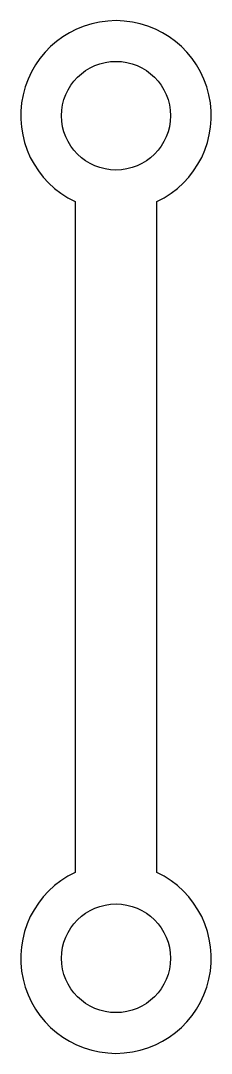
# Model space of a CAD drawing. Header units: millimetres. Extents: x -2 to 5, y -6.7 to 31.3.
import ezdxf

# ---------------------------------------------------------------- set-up
doc = ezdxf.new("R2010")
doc.units = ezdxf.units.MM

msp = doc.modelspace()

# ---------------------------------------------------------------- linework, layer by layer
at = {"color": 7, "linetype": 'Continuous', "lineweight": 25}
for p, q in [((0, 24.68), (0, 0)), ((3, 0), (3, 24.68))]:
    msp.add_line(p, q, dxfattribs=at)
for centre in [(1.5, 27.84), (1.5, -3.16)]:
    msp.add_circle(centre, 2, dxfattribs=at)
for centre, start, end in [((1.5, 27.84), 295.3929, 244.6071), ((1.5, -3.16), 115.3929, 64.6071)]:
    msp.add_arc(centre, 3.498, start, end, dxfattribs=at)

doc.saveas('drawing.dxf')
